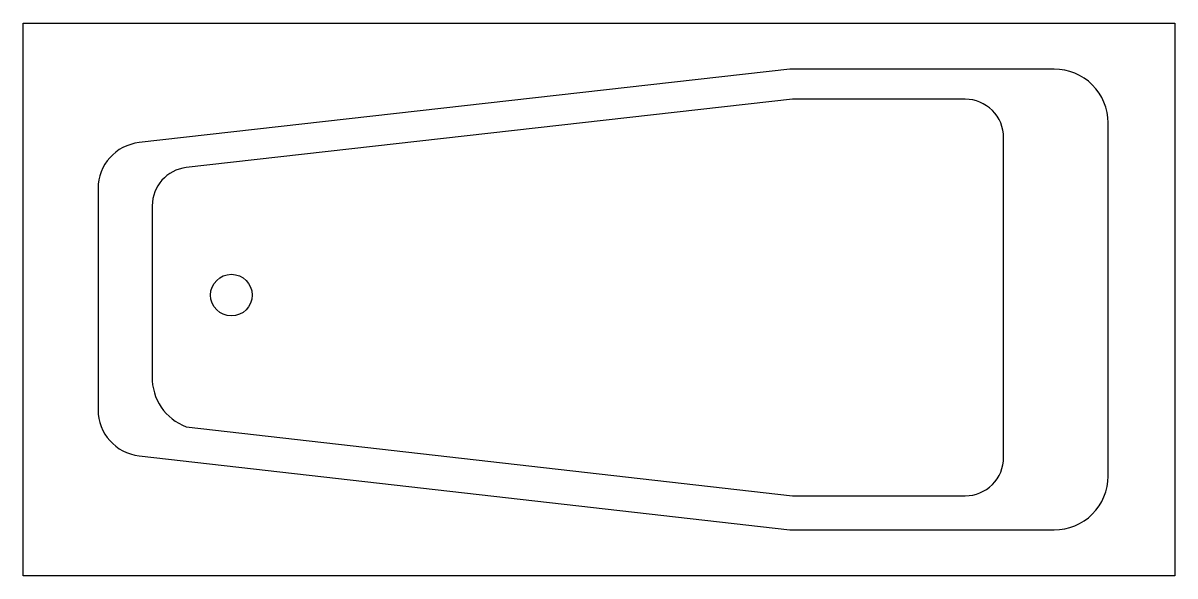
# Model space of a CAD drawing. Extents: x 0 to 1500, y -720 to 0.
import ezdxf

# ---------------------------------------------------------------- set-up
doc = ezdxf.new("R2010")
doc.units = 0
doc.header["$LTSCALE"] = 100
doc.layers.get('0').update_dxf_attribs({"linetype": 'CONTINUOUS'})

msp = doc.modelspace()

# ---------------------------------------------------------------- linework, layer by layer
at = {"color": 0}
msp.add_lwpolyline([(0, 0), (1500, 0), (1500, -720), (0, -720)], close=True, dxfattribs=at)
for points in [[(998.6, -60), (151.2, -155.7, 0.382822), (97.7, -215.4), (97.7, -503.8, 0.382551), (151.1, -563.4), (998.6, -660), (1342.9, -660, 0.414214), (1412.9, -590), (1412.9, -130, 0.414214), (1342.9, -60)], [(212.6, -525.7), (1002, -615.6), (1226.9, -615.6, 0.414214), (1276.9, -565.6), (1276.9, -149.2, 0.414214), (1226.9, -99.2), (1001.9, -99.2), (212.6, -188.3, 0.381639), (168.2, -238), (168.2, -460.4, 0.321684)]]:
    msp.add_lwpolyline(points, format="xyb", close=True, dxfattribs=at)
msp.add_circle((271.3, -354.3), 27.1, dxfattribs=at)

doc.saveas('drawing.dxf')
